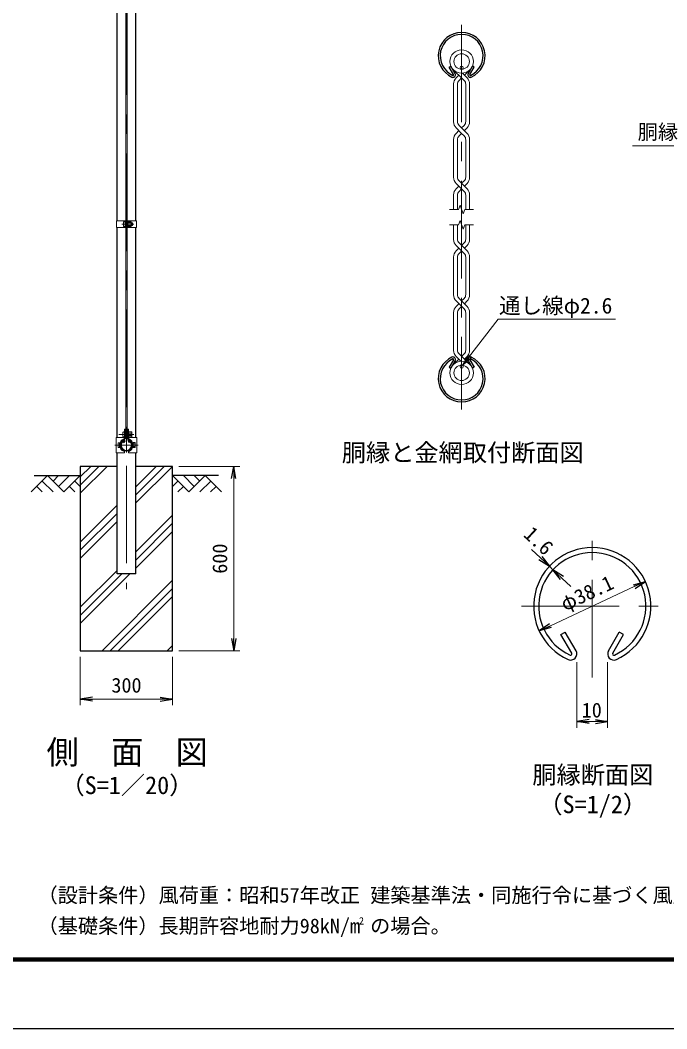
# Model space of a CAD drawing. Units: millimetres, scale not verified, with parts at other scales. Extents: x -4200 to 4200, y -2970 to 2970.
# Drawn here: x -389 to 1715, y -2970 to 312 of the extents above; entities that cross this region are included whole.
import ezdxf
from ezdxf.enums import TextEntityAlignment as Align

# ---------------------------------------------------------------- set-up
doc = ezdxf.new("R2010")
doc.units = ezdxf.units.MM
doc.header["$LTSCALE"] = 10
doc.linetypes.add('USER1', pattern=[50.8, 31.75, -6.35, 6.35, -6.35])
for name, color, linetype, lineweight in [('0-0_D-TTL-TXT', 7, 'Continuous', 25), ('0-3_D-BMK', 2, 'USER1', 13), ('0-4_D-STR1', 1, 'Continuous', 25), ('0-5_D-STR-DIM', 7, 'Continuous', 13), ('0-8_D-DCR-HCH', 7, 'Continuous', 13), ('0-9_D-STR4', 7, 'Continuous', 25), ('0-A_D-BGD', 7, 'Continuous', 25), ('0-B_D-STR3', 3, 'Continuous', 13), ('0-C_D-STR-TXT', 7, 'Continuous', 13), ('0-D_D-STR2', 7, 'Continuous', 13), ('0-E_D-TTL', 7, 'Continuous', 25)]:
    doc.layers.add(name, color=color, linetype=linetype, lineweight=lineweight)
doc.layers.add('0-6_0', color=7, linetype='Continuous')
doc.styles.add('ＭＳ ゴシック', font='')
doc.styles.get('ＭＳ ゴシック').set_extended_font_data('MS Gothic')

# ---------------------------------------------------------------- blocks, each defined once
blk = doc.blocks.new('_Open')
at = {"layer": '0-6_0'}
blk.add_line((-10, 1.667), (0, 0), dxfattribs=at)
blk.add_lwpolyline([(-10, -1.667), (0, 0), (-10, 0)], dxfattribs=at)

msp = doc.modelspace()

# ---------------------------------------------------------------- linework, layer by layer
at = {"layer": '0-3_D-BMK'}
for p, q in [((-43.15, 1910.23), (-43.15, -1539.77)), ((1047.29, 297.13), (1047.29, -955.19)), ((-57.7, -351.77), (-19.1, -351.77)), ((-67.59, -1035.72), (-18.71, -1035.72)), ((-43.15, -1045.12), (-43.15, -1094.2)), ((-81.12, -1070.72), (-5.18, -1070.72)), ((1472.29, -1826.5), (1472.29, -1364.95)), ((1242.55, -1594.69), (1702.03, -1594.69))]:
    msp.add_line(p, q, dxfattribs=at)
at = {"layer": '0-4_D-STR1'}
for p, q in [((-73.4, -341.27), (-73.4, 374.73)), ((-12.9, -341.27), (-12.9, 374.73)), ((1006.56, 158.92), (1012.11, 162.13)), ((1020.59, 134.61), (1006.56, 158.92)), ((1026.15, 137.81), (1012.11, 162.13)), ((1068.42, 137.81), (1082.46, 162.13)), ((1073.98, 134.61), (1088.02, 158.92)), ((1088.02, 158.92), (1082.46, 162.13)), ((-73.4, -1045.72), (-73.4, -362.27)), ((-12.9, -1045.72), (-12.9, -362.27)), ((1020.59, -792.67), (1006.56, -816.98)), ((1006.56, -816.98), (1012.11, -820.19)), ((1026.15, -795.88), (1012.11, -820.19)), ((1068.42, -795.88), (1082.46, -820.19)), ((1073.98, -792.67), (1088.02, -816.98)), ((1088.02, -816.98), (1082.46, -820.19)), ((-49.82, -1055.39), (-53.33, -1061.47)), ((-53.33, -1061.47), (-51.94, -1062.27)), ((-48.44, -1056.19), (-51.94, -1062.27)), ((-37.87, -1056.19), (-34.36, -1062.27)), ((-36.48, -1055.39), (-32.97, -1061.47)), ((-32.97, -1061.47), (-34.36, -1062.27)), ((-73.4, -1489.77), (-73.4, -1095.72)), ((-12.9, -1489.77), (-12.9, -1095.72)), ((-12.9, -1489.77), (-73.4, -1489.77)), ((1370.46, -1687.22), (1384.35, -1679.2)), ((1405.55, -1748), (1370.46, -1687.22)), ((1419.44, -1739.98), (1384.35, -1679.2)), ((1525.13, -1739.98), (1560.22, -1679.2)), ((1539.02, -1748), (1574.11, -1687.22)), ((1574.11, -1687.22), (1560.22, -1679.2))]:
    msp.add_line(p, q, dxfattribs=at)
for centre, radius, start, end in [((1047.29, 195.93), 76.2, 294.32478, 245.67522), ((1047.29, 195.93), 69.78, 294.32478, 245.67522), ((1019.2, 133.8), 8.02, 245.67522, 30), ((1019.2, 133.8), 1.6, 245.67522, 30), ((1075.37, 133.8), 8.02, 150, 294.32478), ((1075.37, 133.8), 1.6, 150, 294.32478), ((1047.29, -853.99), 76.2, 114.32478, 65.67522), ((1019.2, -791.87), 8.02, 330, 114.32478), ((1075.37, -791.87), 8.02, 65.67522, 210), ((1047.29, -853.99), 69.78, 114.32478, 65.67522), ((1019.2, -791.87), 1.6, 330, 114.32478), ((1075.37, -791.87), 1.6, 65.67522, 210), ((-43.15, -1070.72), 19.05, 114.32478, 65.67522), ((-43.15, -1070.72), 17.45, 114.32478, 65.67522), ((-50.17, -1055.19), 2, 330, 114.32478), ((-50.17, -1055.19), 0.401, 330, 114.32478), ((-36.13, -1055.19), 2, 65.67522, 210), ((-36.13, -1055.19), 0.401, 65.67522, 210), ((1472.29, -1594.69), 190.5, 294.32478, 245.67522), ((1472.29, -1594.69), 174.46, 294.32478, 245.67522), ((1402.08, -1750.01), 20.05, 245.67522, 30), ((1402.08, -1750.01), 4.01, 245.67522, 30), ((1542.5, -1750.01), 20.05, 150, 294.32478), ((1542.5, -1750.01), 4.01, 150, 294.32478)]:
    msp.add_arc(centre, radius, start, end, dxfattribs=at)
at = {"layer": '0-5_D-STR-DIM'}
for p, q in [((1042.15, -289.94), (1037.02, -304.03)), ((1052.42, -318.13), (1042.15, -289.94)), ((1008.15, -304.03), (1037.02, -304.03)), ((1057.55, -304.03), (1052.42, -318.13)), ((1057.55, -304.03), (1086.42, -304.03)), ((1008.15, -354.03), (1037.02, -354.03)), ((1042.15, -339.94), (1037.02, -354.03)), ((1052.42, -368.13), (1042.15, -339.94)), ((1057.55, -354.03), (1052.42, -368.13)), ((1057.55, -354.03), (1086.42, -354.03)), ((126.85, -1139.77), (325.86, -1139.77)), ((305.86, -1699.77), (305.86, -1179.77)), ((1303.4, -1437.82), (1274.09, -1410.6)), ((1344.46, -1475.96), (1332.71, -1465.04)), ((1373.77, -1503.18), (1403.08, -1530.41)), ((1335.89, -1658.29), (1608.69, -1531.09)), ((-193.15, -1759.77), (-193.15, -1917.09)), ((106.85, -1759.77), (106.85, -1917.09)), ((126.85, -1739.77), (325.86, -1739.77)), ((1422.29, -1777.26), (1422.29, -1990.06)), ((1522.29, -1777.26), (1522.29, -1990.06)), ((-153.15, -1897.09), (66.85, -1897.09)), ((1462.29, -1970.06), (1482.29, -1970.06))]:
    msp.add_line(p, q, dxfattribs=at)
at = {"layer": '0-8_D-DCR-HCH'}
for p, q in [((-193.15, -1227.1), (-105.82, -1139.77)), ((-193.15, -1200.59), (-132.34, -1139.77)), ((-193.15, -1174.07), (-158.86, -1139.77)), ((-12.9, -1258.98), (106.31, -1139.77)), ((-12.9, -1232.47), (79.79, -1139.77)), ((-12.9, -1205.95), (53.28, -1139.77)), ((-299.58, -1169.77), (-352.79, -1222.99)), ((-299.58, -1169.77), (-246.36, -1222.99)), ((-281.84, -1187.51), (-264.1, -1169.77)), ((-264.1, -1205.25), (-228.63, -1169.77)), ((-246.36, -1222.99), (-193.15, -1169.77)), ((160.06, -1222.99), (106.85, -1169.77)), ((177.8, -1205.25), (142.32, -1169.77)), ((213.27, -1169.77), (160.06, -1222.99)), ((195.63, -1187.6), (177.8, -1169.77)), ((213.27, -1169.77), (266.48, -1222.99)), ((-335.05, -1205.25), (-317.23, -1222.99)), ((-317.31, -1187.51), (-281.68, -1222.99)), ((-228.63, -1205.25), (-210.81, -1222.99)), ((-210.89, -1187.51), (-193.15, -1205.17)), ((124.59, -1187.51), (106.85, -1205.17)), ((142.32, -1205.25), (124.5, -1222.99)), ((231.01, -1187.51), (195.37, -1222.99)), ((248.75, -1205.25), (230.93, -1222.99)), ((-193.15, -1386.2), (-73.4, -1266.45)), ((-193.15, -1412.72), (-73.4, -1292.97)), ((-12.9, -1418.08), (106.85, -1298.33)), ((-193.15, -1439.23), (-73.4, -1319.48)), ((-12.9, -1444.6), (106.85, -1324.85)), ((-12.9, -1471.12), (106.85, -1351.37)), ((-193.15, -1598.33), (-73.4, -1478.58)), ((-193.15, -1651.37), (-31.56, -1489.77)), ((-193.15, -1624.85), (-58.07, -1489.77)), ((-122.46, -1739.77), (106.85, -1510.47)), ((-95.94, -1739.77), (106.85, -1536.98)), ((-69.43, -1739.77), (106.85, -1563.5)), ((89.67, -1739.77), (106.85, -1722.6))]:
    msp.add_line(p, q, dxfattribs=at)
at = {"layer": '0-9_D-STR4'}
for p, q in [((-73.4, -1139.77), (-193.15, -1139.77)), ((106.85, -1139.77), (-12.9, -1139.77))]:
    msp.add_line(p, q, dxfattribs=at)
msp.add_lwpolyline([(-193.15, -1139.77), (-193.15, -1739.77), (106.85, -1739.77), (106.85, -1139.77)], dxfattribs=at)
at = {"layer": '0-A_D-BGD'}
for p, q in [((-343.15, -1169.77), (-193.15, -1169.77)), ((256.85, -1169.77), (106.85, -1169.77))]:
    msp.add_line(p, q, dxfattribs=at)
at = {"layer": '0-B_D-STR3'}
for p, q in [((-45.4, 1821.18), (-45.4, -1050.72)), ((-40.9, 1821.18), (-40.9, -1050.72)), ((-75.7, -341.27), (-75.7, -362.27)), ((-45.4, -341.27), (-75.7, -341.27)), ((-52.5, -345.27), (-52.5, -358.27)), ((-47.7, -341.27), (-47.7, -362.27)), ((-47.7, -343.77), (-47.7, -359.77)), ((-40.9, -341.27), (-10.6, -341.27)), ((-38.6, -341.27), (-38.6, -362.27)), ((-28.6, -343.67), (-38.6, -343.67)), ((-38.6, -343.67), (-38.6, -359.87)), ((-28.6, -347.72), (-38.6, -347.72)), ((-28.6, -355.82), (-38.6, -355.82)), ((-28.6, -359.87), (-38.6, -359.87)), ((-27.6, -345.54), (-27.6, -357.89)), ((-27.6, -347.77), (-23.7, -347.77)), ((-27.6, -348.45), (-23.38, -348.45)), ((-27.6, -355.1), (-23.38, -355.1)), ((-27.6, -355.77), (-23.7, -355.77)), ((-23.7, -347.77), (-23.7, -355.77)), ((-10.6, -341.27), (-10.6, -362.27)), ((-45.4, -362.27), (-75.7, -362.27)), ((-40.9, -362.27), (-10.6, -362.27)), ((-76.8, -1045.72), (-49.65, -1045.72)), ((-76.8, -1045.72), (-76.8, -1095.72)), ((-54.45, -1029.22), (-54.45, -1042.22)), ((-49.65, -1018.72), (-49.65, -1048.29)), ((-47.35, -1018.72), (-49.65, -1018.72)), ((-47.35, -1018.72), (-47.35, -1048.29)), ((-45.65, -1030.41), (-47.35, -1030.41)), ((-45.65, -1041.04), (-47.35, -1041.04)), ((-45.65, -1030.41), (-45.65, -1041.04)), ((-45.65, -1031.72), (-45.4, -1031.72)), ((-45.65, -1039.72), (-45.4, -1039.72)), ((-40.9, -1031.72), (-38.95, -1031.72)), ((-40.9, -1039.72), (-38.95, -1039.72)), ((-38.95, -1018.72), (-38.95, -1048.29)), ((-36.65, -1018.72), (-38.95, -1018.72)), ((-36.65, -1018.72), (-36.65, -1048.29)), ((-26.65, -1027.62), (-36.65, -1027.62)), ((-26.65, -1031.67), (-36.65, -1031.67)), ((-36.65, -1031.72), (-36.45, -1031.72)), ((-36.65, -1039.72), (-36.45, -1039.72)), ((-26.65, -1039.77), (-36.65, -1039.77)), ((-26.65, -1043.82), (-36.65, -1043.82)), ((-36.65, -1045.72), (-9.5, -1045.72)), ((-25.65, -1029.49), (-25.65, -1041.84)), ((-25.65, -1031.72), (-25.65, -1039.72)), ((-25.65, -1032.4), (-25.33, -1032.4)), ((-25.65, -1039.05), (-25.33, -1039.05)), ((-9.5, -1045.72), (-9.5, -1095.72)), ((-69.95, -1064.22), (-69.95, -1077.22)), ((-65.15, -1062.72), (-65.15, -1078.72)), ((-64.78, -1066.72), (-65.15, -1066.72)), ((-64.78, -1074.72), (-65.15, -1074.72)), ((-45.4, -1050.72), (-40.9, -1050.72)), ((-21.15, -1066.72), (-21.52, -1066.72)), ((-21.15, -1074.72), (-21.52, -1074.72)), ((-15.65, -1062.62), (-21.15, -1062.62)), ((-21.15, -1062.62), (-21.15, -1078.82)), ((-15.65, -1066.67), (-21.15, -1066.67)), ((-15.65, -1074.77), (-21.15, -1074.77)), ((-15.65, -1078.82), (-21.15, -1078.82)), ((-14.65, -1064.49), (-14.65, -1076.84)), ((-14.65, -1066.72), (-14.15, -1066.72)), ((-14.65, -1066.72), (-14.15, -1066.72)), ((-14.65, -1067.4), (-13.83, -1067.4)), ((-14.65, -1074.05), (-13.83, -1074.05)), ((-14.65, -1074.72), (-14.15, -1074.72)), ((-14.65, -1074.72), (-14.15, -1074.72)), ((-14.15, -1066.72), (-14.15, -1074.72)), ((-76.8, -1095.72), (-49.85, -1095.72)), ((-49.85, -1089.25), (-50.63, -1091.41)), ((-49.85, -1089.25), (-49.85, -1095.72)), ((-36.45, -1089.25), (-36.45, -1095.72)), ((-36.45, -1089.25), (-35.67, -1091.41)), ((-36.45, -1095.72), (-9.5, -1095.72))]:
    msp.add_line(p, q, dxfattribs=at)
for centre in [(1047.29, 157.34), (1047.29, -815.4)]:
    msp.add_circle(centre, 5.2, dxfattribs=at)
for centre, radius, start, end in [((-30.14, -345.7), 2.54, 307.21089, 52.78911), ((-36.3, -351.77), 8.7, 332.26063, 27.73937), ((-30.15, -357.85), 2.55, 307.42505, 52.57495), ((-31.2, -351.77), 8.5, 331.92751, 28.07249), ((-43.15, -1070.72), 22, 110.1633, 250.11694), ((-51.65, -1048.29), 2, 297.27961, 0), ((-51.65, -1048.29), 4.3, 294.96438, 0), ((-34.65, -1048.29), 4.3, 180, 245.03562), ((-34.65, -1048.29), 2, 180, 242.72039), ((-43.15, -1070.72), 22, 289.88306, 69.8367), ((-28.19, -1029.65), 2.54, 307.21089, 52.78911), ((-34.35, -1035.72), 8.7, 332.26063, 27.73937), ((-28.2, -1041.8), 2.55, 307.42505, 52.57495), ((-33.15, -1035.72), 8.5, 331.92751, 28.07249), ((-43.15, -1070.72), 19.7, 109.83718, 250.11694), ((-43.15, -1070.72), 19.7, 289.88306, 70.16282), ((-17.19, -1064.65), 2.54, 307.21089, 52.78911), ((-23.35, -1070.72), 8.7, 332.26063, 27.73937), ((-17.2, -1076.8), 2.55, 307.42505, 52.57495), ((-21.65, -1070.72), 8.5, 331.92751, 28.07249)]:
    msp.add_arc(centre, radius, start, end, dxfattribs=at)
for centre, start_param, end_param in [((-47.7, -345.27), 1.5707963, 3.1415927), ((-47.7, -358.27), 3.1415927, 4.712389), ((-49.65, -1029.22), 1.5707963, 3.1415927), ((-49.65, -1042.22), 3.1415927, 4.712389), ((-65.15, -1064.22), 1.5707963, 3.1415927), ((-65.15, -1077.22), 3.1415927, 4.712389)]:
    msp.add_ellipse(centre, major_axis=(4.8, 0), ratio=0.3125, start_param=start_param, end_param=end_param, dxfattribs=at)
at = {"layer": '0-C_D-STR-TXT'}
for points in [[(1603.26, -96.46), (1770.28, -96.46), (1812.27, -203.32)], [(1548.16, -661.17), (1166.23, -661.17), (1051.68, -809.7)]]:
    msp.add_lwpolyline(points, dxfattribs=at)
at = {"layer": '0-D_D-STR2'}
for p, q in [((1047.29, 123.87), (1023.56, 147.6)), ((1029.4, 124.13), (1038.21, 132.94)), ((1065.17, 124.13), (1049.91, 139.4)), ((1056.36, 132.94), (1071.01, 147.6)), ((1021.2, 104.33), (1021.2, -18.92)), ((1034.03, 103.32), (1034.03, -17.91)), ((1039.18, 115.77), (1047.29, 123.87)), ((1055.39, 115.77), (1047.29, 123.87)), ((1060.54, 103.32), (1060.54, -17.91)), ((1073.37, 104.33), (1073.37, -18.92)), ((1065.17, -56.34), (1039.18, -30.35)), ((1055.39, -30.35), (1047.29, -38.46)), ((1047.29, -56.61), (1029.4, -38.72)), ((1038.21, -47.53), (1029.4, -56.34)), ((1029.4, -56.34), (1038.21, -47.53)), ((1039.18, -64.71), (1047.29, -56.61)), ((1055.39, -64.71), (1047.29, -56.61)), ((1065.17, -38.72), (1056.36, -47.53)), ((1021.2, -76.14), (1021.2, -199.39)), ((1034.03, -77.15), (1034.03, -198.38)), ((1060.54, -77.15), (1060.54, -198.38)), ((1073.37, -76.14), (1073.37, -199.39)), ((1047.29, -237.08), (1029.4, -219.19)), ((1038.21, -228), (1029.4, -236.82)), ((1029.4, -236.82), (1038.21, -228)), ((1065.17, -236.82), (1039.18, -210.83)), ((1055.39, -210.83), (1047.29, -218.93)), ((1065.17, -219.19), (1056.36, -228)), ((1021.2, -256.62), (1021.2, -304.03)), ((1034.03, -257.63), (1034.03, -304.03)), ((1039.18, -245.18), (1047.29, -237.08)), ((1055.39, -245.18), (1047.29, -237.08)), ((1060.54, -257.63), (1060.54, -304.03)), ((1073.37, -256.62), (1073.37, -304.03)), ((1021.2, -401.45), (1021.2, -354.03)), ((1034.03, -400.44), (1034.03, -354.03)), ((1060.54, -400.44), (1060.54, -354.03)), ((1073.37, -401.45), (1073.37, -354.03)), ((1055.39, -447.24), (1029.4, -421.25)), ((1065.17, -438.87), (1039.18, -412.88)), ((1055.39, -412.88), (1047.29, -420.99)), ((1065.17, -421.25), (1056.36, -430.06)), ((1021.2, -581.92), (1021.2, -458.67)), ((1038.21, -430.06), (1029.4, -438.87)), ((1047.29, -439.14), (1039.18, -447.24)), ((1073.37, -581.92), (1073.37, -458.67)), ((1034.03, -580.91), (1034.03, -459.68)), ((1060.54, -580.91), (1060.54, -459.68)), ((1055.39, -627.71), (1029.4, -601.72)), ((1038.21, -610.53), (1029.4, -619.35)), ((1065.17, -619.35), (1039.18, -593.36)), ((1047.29, -619.61), (1039.18, -627.71)), ((1055.39, -593.36), (1047.29, -601.46)), ((1065.17, -601.72), (1056.36, -610.53)), ((1021.2, -762.4), (1021.2, -639.15)), ((1034.03, -761.39), (1034.03, -640.16)), ((1060.54, -761.39), (1060.54, -640.16)), ((1073.37, -762.4), (1073.37, -639.15)), ((1029.4, -782.19), (1044.66, -797.46)), ((1039.18, -773.83), (1071.01, -805.66)), ((1055.39, -773.83), (1047.29, -781.93)), ((1065.17, -782.19), (1056.36, -791.01)), ((1038.21, -791.01), (1023.56, -805.66))]:
    msp.add_line(p, q, dxfattribs=at)
for centre, radius in [((1047.29, 177.41), 38.1), ((1047.29, 177.41), 25.27), ((1047.29, -835.47), 38.1), ((1047.29, -835.47), 25.27)]:
    msp.add_circle(centre, radius, dxfattribs=at)
for centre, radius, start, end in [((1049.2, 104.33), 28, 135, 180), ((1049.2, 104.33), 15.2, 131.19984, 183.80396), ((1045.37, 104.33), 15.2, 356.19604, 48.80016), ((1045.37, 104.33), 28, 0, 45), ((1049.2, -18.92), 28, 180, 225), ((1049.2, -18.92), 15.2, 176.19604, 228.80016), ((1045.37, -18.92), 15.2, 311.19984, 3.80396), ((1045.37, -18.92), 28, 315, 0), ((1049.2, -76.14), 28, 135, 180), ((1049.2, -76.14), 15.2, 131.19984, 183.80396), ((1045.37, -76.14), 15.2, 356.19604, 48.80016), ((1045.37, -76.14), 28, 0, 45), ((1049.2, -199.39), 28, 180, 225), ((1049.2, -199.39), 15.2, 176.19604, 228.80016), ((1045.37, -199.39), 15.2, 311.19984, 3.80396), ((1045.37, -199.39), 28, 315, 0), ((1049.2, -256.62), 28, 135, 180), ((1049.2, -256.62), 15.2, 131.19984, 183.80396), ((1045.37, -256.62), 15.2, 356.19604, 48.80016), ((1045.37, -256.62), 28, 0, 45), ((1049.2, -401.45), 28, 180, 225), ((1049.2, -401.45), 15.2, 176.19604, 228.80016), ((1045.37, -401.45), 15.2, 311.19984, 3.80396), ((1045.37, -401.45), 28, 315, 0), ((1049.2, -458.67), 28, 135, 180), ((1049.2, -458.67), 15.2, 131.19984, 183.80396), ((1045.37, -458.67), 15.2, 356.19604, 48.80016), ((1045.37, -458.67), 28, 0, 45), ((1049.2, -581.92), 28, 180, 225), ((1049.2, -581.92), 15.2, 176.19604, 228.80016), ((1045.37, -581.92), 15.2, 311.19984, 3.80396), ((1045.37, -581.92), 28, 315, 0), ((1049.2, -639.15), 28, 135, 180), ((1045.37, -639.15), 28, 0, 45), ((1049.2, -639.15), 15.2, 131.19984, 183.80396), ((1045.37, -639.15), 15.2, 356.19604, 48.80016), ((1049.2, -762.4), 28, 180, 225), ((1049.2, -762.4), 15.2, 176.19604, 228.80016), ((1045.37, -762.4), 15.2, 311.19984, 3.80396), ((1045.37, -762.4), 28, 315, 0)]:
    msp.add_arc(centre, radius, start, end, dxfattribs=at)
at = {"layer": '0-E_D-TTL', "color": 2}
msp.add_lwpolyline([(-4199.68, 2970.23), (4200.32, 2970.23), (4200.32, -2969.77), (-4199.68, -2969.77)], close=True, dxfattribs=at)
at = {"layer": '0-E_D-TTL'}
for points in [[(-3929.68, 2750.23), (3930.32, 2750.23), (3930.32, -2749.77), (-3929.68, -2749.77)], [(-3927.18, 2747.73), (3927.82, 2747.73), (3927.82, -2747.27), (-3927.18, -2747.27)], [(-3924.68, 2745.23), (3925.32, 2745.23), (3925.32, -2744.77), (-3924.68, -2744.77)], [(-3922.18, 2742.73), (3922.82, 2742.73), (3922.82, -2742.27), (-3922.18, -2742.27)], [(-3919.68, 2740.23), (3920.32, 2740.23), (3920.32, -2739.77), (-3919.68, -2739.77)]]:
    msp.add_lwpolyline(points, close=True, dxfattribs=at)

# ---------------------------------------------------------------- block references
at = {"layer": '0-5_D-STR-DIM', "xscale": 4, "yscale": 4}
for p, rotation in [((305.86, -1139.77), 90), ((1332.71, -1465.04), 317.11285), ((1344.46, -1475.96), 137.11285), ((1644.94, -1514.19), 24.99865), ((1299.63, -1675.2), 204.99865), ((305.86, -1739.77), 270), ((-193.15, -1897.09), 180), ((1422.29, -1970.06), 180)]:
    msp.add_blockref('_Open', p, dxfattribs=dict(at, rotation=rotation))
for p in [(106.85, -1897.09), (1522.29, -1970.06)]:
    msp.add_blockref('_Open', p, dxfattribs=at)
at = {"layer": '0-C_D-STR-TXT', "xscale": 4, "yscale": 4, "rotation": 232.35992}
msp.add_blockref('_Open', (1050.46, -811.29), dxfattribs=at)

# ---------------------------------------------------------------- texts
at = {"layer": '0-0_D-TTL-TXT', "style": 'ＭＳ ゴシック'}
for s, height, p in [('胴縁と金網取付断面図', 57.7, (657.44, -1141.13)), ('側\u3000面\u3000図', 76.98, (-303.05, -2131.38)), ('胴縁断面図', 57.7, (1277.36, -2189.33)), ('（S=1／20）', 57.7, (-257.57, -2223.36)), ('（S=1/2）', 57.7, (1296.85, -2285.52)), ('（設計条件）風荷重：昭和57年改正 建築基準法・同施行令に基づく風圧力に準拠。', 48.09, (-332.13, -2573.38)), ('（基礎条件）長期許容地耐力98kN/m の場合。', 48.09, (-332.13, -2673.38)), ('2', 24.05, (713.34, -2637.57))]:
    msp.add_text(s, height=height, dxfattribs=at).set_placement(p, align=Align.BOTTOM_LEFT)
at = {"layer": '0-5_D-STR-DIM', "style": 'ＭＳ ゴシック'}
for s, rotation, p in [('1.6', 317.113, (1235.92, -1376.36)), ('600', 90, (299.11, -1489.02)), ('φ38.1', 24.999, (1389.23, -1625))]:
    msp.add_text(s, height=48.09, rotation=rotation, dxfattribs=at).set_placement(p, align=Align.BOTTOM_LEFT)
for s, p in [('300', (-92.03, -1890.34)), ('10', (1437.89, -1971.31))]:
    msp.add_text(s, height=48.09, dxfattribs=at).set_placement(p, align=Align.BOTTOM_LEFT)
at = {"layer": '0-C_D-STR-TXT', "style": 'ＭＳ ゴシック'}
for s, height, p in [('胴縁', 48.09, (1620.19, -90.16)), ('通し線φ2.6', 51.45, (1168.83, -658.07))]:
    msp.add_text(s, height=height, dxfattribs=at).set_placement(p, align=Align.BOTTOM_LEFT)

doc.saveas('drawing.dxf')
